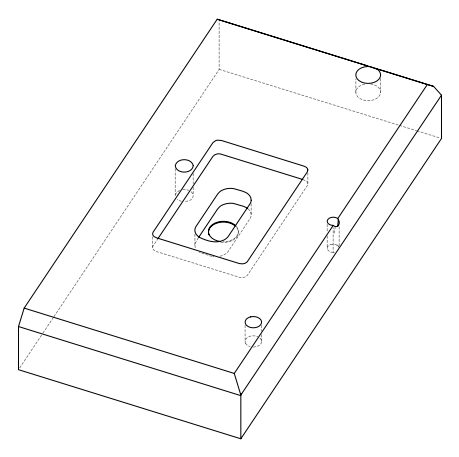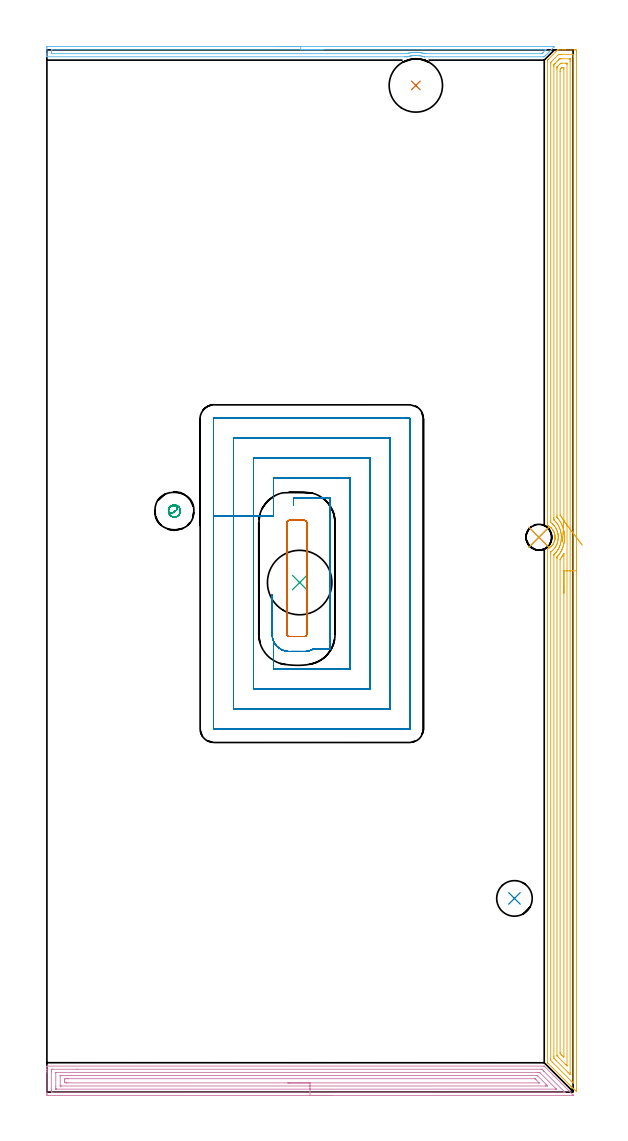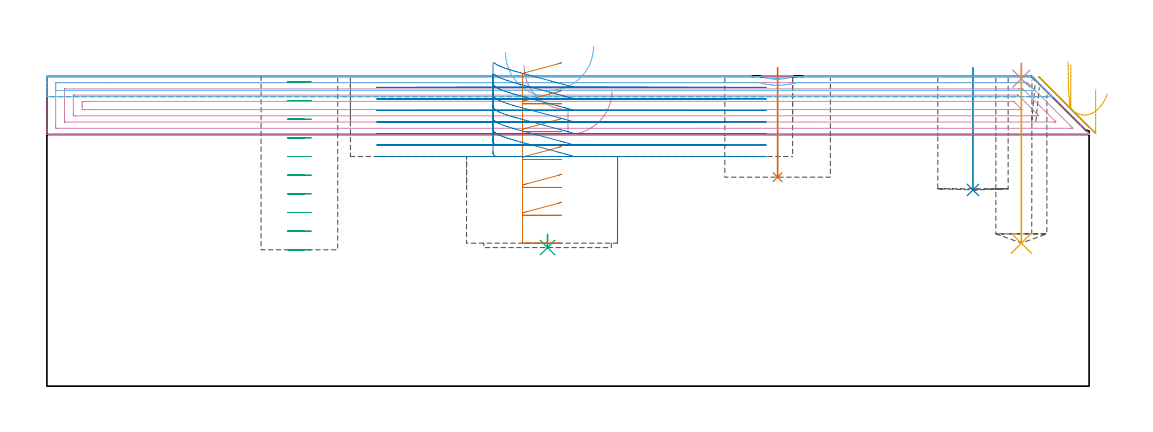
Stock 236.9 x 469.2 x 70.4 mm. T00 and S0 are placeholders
(PLAN: 11 operations, 7 tool changes, 57.8 min)
(1 INDEXABLE_INSERT_DRILL_BLIND_HOLE_FROM_SOLID | STEP1POCKET | UGT0302_003 | 0.1 min | 10345 mm3)
(2 INDEXABLE_INSERT_DRILL_BLIND_HOLE_FROM_SOLID_1 | STEP1POCKET_1 | NXT0302_003 | 0.11 min | 5136 mm3)
(3 INDEXABLE_INSERT_DRILL_BLIND_HOLE_FROM_SOLID_2 | STEP1POCKET_4 | UGT0302_008 | 0.02 min | 25666 mm3)
(4 AREA_MILL | FG_CHAMFER_SURFACE | UGT0205_001 | 9.49 min | 20633 mm3)
(5 AREA_MILL_1 | FG_CHAMFER_SURFACE_1 | UGT0205_001 | 18.81 min | 38904 mm3)
(6 AREA_MILL_2 | FG_CHAMFER_SURFACE_2 | UGT0205_001 | 3.8 min | 2385 mm3)
(7 MILL_RECTANGULAR_POCKET | POCKET_RECTANGULAR_STRAIGHT | UGT0201_109 | Follow Part, ap 6.35, ae 75% | 2.35 min | 69921 mm3)
(8 MILL_RECTANGULAR_POCKET_1 | POCKET_RECTANGULAR_STRAIGHT_1 | NXT0201_011 | Follow Part, ap 3, ae 75% | 21.76 min | 231875 mm3)
(9 MILL_BLIND_HOLE_FROM_SOLID_MATERIAL | STEP1POCKET_2 | NXT0201_011 | Spiral | 1.14 min | 9380 mm3)
(10 SPOT_DRILL | STEP1POCKET_3 | NXT0321_9005460120000 | 0.03 min | 3 mm3)
(11 DRILL_BLIND_HOLE_INTO_CENTER | STEP1POCKET_3 | NXT0301_087 | 0.16 min | 3798 mm3)
(TOOL UGT0302_003 | Indexable Insert Drill 24mm | D24 PA180 FL50 Z2)
(TOOL NXT0302_003 | Index. Insert Drill 16mm [880-D1600L20-05] | D16 PA176 FL80 Z2)
(TOOL UGT0302_008 | Indexable Insert Drill 29mm | D29 PA180 FL50 Z2)
(TOOL UGT0205_001 | Chamfer Mill 20 x 3 x 45 deg. | D20 FL50 Z2)
(TOOL UGT0201_109 | End Mill 25.4 mm | D25.4 FL25 Z2)
(TOOL NXT0201_011 | ENDMILL 12mm [2P460-1200-NA 1630] | D12 FL38 Z6)
(TOOL NXT0321_9005460120000 | NC Spot Drill, 142deg, 12mm, Carbide, Uncoated | D12 PA142 FL30 Z2)
(TOOL NXT0301_087 | Carbide Drill 11.6mm [860.1-1160-058A1-MM 2214] | D11.6 PA140 FL72 Z2)
(OP 1 INDEXABLE_INSERT_DRILL_BLIND_HOLE_FROM_SOLID)
G17 G21 G94 G90
T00 M6
G54
G17 G0 G90 X166.1 Y453.2 S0 M3
G43 Z80.4 H0
G94 G81 G98 Z47.5 F250. R72.4
G80
M5
M2
(OP 2 INDEXABLE_INSERT_DRILL_BLIND_HOLE_FROM_SOLID_1)
G17 G21 G94 G90
T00 M6
G54
G17 G0 G90 X210.5 Y87.2 S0 M3
G43 Z80.4 H1
G94 G81 G98 Z44.6 F250. R72.4
G80
M5
M2
(OP 3 INDEXABLE_INSERT_DRILL_BLIND_HOLE_FROM_SOLID_2)
G17 G21 G94 G90
T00 M6
G54
G17 G0 G90 X113.8 Y229.4 S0 M3
G43 Z80.4 H0
G94 G81 G98 Z31.5 F250. R34.5
G80
M5
M2
(OP 4 AREA_MILL)
G17 G21 G94 G90
T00 M6
G54
G17 G0 G90 X128.45 Y-1.497 S1061 M3
G43 Z80.4 H0
Z67.203
G94 G1 X128.412 Z66.332 F250.
X128.298 Z65.467
X128.109 Z64.615
X127.847 Z63.783
X127.513 Z62.977
X127.11 Z62.203
X126.642 Z61.468
X126.111 Z60.775
X125.521 Z60.132
X124.878 Z59.543
X124.186 Z59.012
X123.45 Z58.543
X122.676 Z58.14
X121.871 Z57.806
X121.039 Z57.544
X120.187 Z57.355
X119.322 Z57.241
X118.45 Z57.203
X0.609 Y-1.5 Z57.2
X0.17 Y-1.496 Z57.202
X0.01 Y-1.492 Z57.206
X0.005 Y-1.063 Z57.634
X0. Y-0.462 Z58.235
Y8.622 Z67.316
Y9.181 Z67.877
Y9.502 Z68.198
Y10.061 Z68.757
Y10.383 Z69.077
Y11.381 Z70.081
X0.01 Y11.694 Z70.393
X0.163 Y11.7 Z70.4
X223.792
X223.895 Y11.694 Z70.392
X224.004 Y11.597 Z70.295
X234.989 Y0.611 Z59.31
X236.813 Y-1.212 Z57.487
X236.89 Y-1.3 Z57.395
X236.899 Y-1.383 Z57.316
X236.9 Y-1.486 Z57.213
X236.855 Y-1.491 Z57.208
X236.827 Y-1.494 Z57.206
X118.45 Y-1.497 Z57.203
Y-0.083 Z58.617
X2.395 Y-0.085 Z58.615
X2.295 Y-0.084 Z58.616
X2.036 Y-0.079 Z58.621
X2.01 Y0.006 Z58.706
X2.003 Y0.204 Z58.904
X2.001 Y0.698 Z59.398
X2. Y1.087 Z59.787
X2.001 Y9.502 Z68.202
X2.002 Y9.889 Z68.589
X2.01 Y10.274 Z68.974
X2.395 Y10.283 Z68.983
X2.494 Y10.285 Z68.985
X13.54 Y10.286 Z68.986
X222.502 Y10.285 Z68.985
X222.701 Y10.284 Z68.984
X222.8 Y10.282 Z68.982
X222.846 Y10.279 Z68.979
X222.9 Y10.241 Z68.941
X223.648 Y9.502 Z68.202
X223.792 Y9.358 Z68.058
X232.72 Y0.431 Z59.131
X233.144 Y0.004 Z58.704
X233.186 Y-0.042 Z58.658
X233.208 Y-0.069 Z58.631
X233.195 Y-0.073 Z58.627
X233.038 Y-0.076 Z58.624
X232.72 Y-0.079 Z58.621
X232.615 Y-0.08 Z58.62
X118.45 Y-0.083 Z58.617
Y1.332 Z60.032
X4.18 Y1.329 Z60.029
X4.096 Y1.33 Z60.03
X4.03 Y1.333 Z60.033
X4.015 Y1.335 Z60.035
X4.01 Y1.351 Z60.051
X4.006 Y1.401 Z60.101
X4.001 Y1.578 Z60.278
X4. Y1.756 Z60.456
Y2.459 Z61.159
X4.001 Y8.622 Z67.322
X4.003 Y8.797 Z67.497
X4.01 Y8.857 Z67.557
X4.014 Y8.865 Z67.565
X4.023 Y8.868 Z67.568
X4.054 Y8.87 Z67.57
X4.18 Y8.871 Z67.571
X220.861
X221.114
X221.759 Y8.867 Z67.567
X221.812 Y8.865 Z67.565
X221.926 Y8.765 Z67.465
X222.007 Y8.692 Z67.392
X226.011 Y4.69 Z63.39
X229.123 Y1.578 Z60.278
X229.149 Y1.552 Z60.252
X229.318 Y1.373 Z60.073
X229.348 Y1.34 Z60.04
X229.335 Y1.338 Z60.038
X229.308 Y1.336 Z60.036
X229.279 Y1.335 Z60.035
X229.149
X118.45 Y1.332 Z60.032
Y2.746 Z61.446
X6.57 Y2.743 Z61.443
X6.126 Y2.746 Z61.446
X6.026 Y2.748 Z61.448
X6.012 Y2.749 Z61.449
X6.008 Y2.766 Z61.466
X6.004 Y2.814 Z61.514
X6.001 Y2.912 Z61.612
Y7.284 Z65.984
X6.003 Y7.39 Z66.09
X6.007 Y7.442 Z66.142
X6.01 Y7.45 Z66.15
X6.019 Y7.452 Z66.152
X6.052 Y7.455 Z66.155
X6.254 Y7.457 Z66.157
X220.661
X220.736 Y7.456 Z66.156
X220.773 Y7.453 Z66.153
X220.787 Y7.451 Z66.151
X220.823 Y7.418 Z66.118
X221.114 Y7.136 Z65.836
X224.685 Y3.566 Z62.266
X224.909 Y3.339 Z62.039
X225.125 Y3.114 Z61.814
X225.465 Y2.755 Z61.455
X225.28 Y2.753 Z61.453
X224.685 Y2.749 Z61.449
X224.391
X118.45 Y2.746 Z61.446
Y4.16 Z62.86
X9.537 Y4.157 Z62.857
X8.704 Y4.161 Z62.861
X8.644 Y4.164 Z62.864
X8.01 Y4.22 Z62.92
X8.002 Y4.853 Z63.553
X8.001 Y5.1 Z63.8
X8.004 Y5.731 Z64.431
X8.01 Y5.98 Z64.68
X8.587 Y6.037 Z64.737
X8.644 Y6.039 Z64.739
X9.473 Y6.043 Z64.743
X9.537
X219.392 Y6.042 Z64.742
X219.519 Y6.04 Z64.74
X219.756 Y6.034 Z64.734
X219.813 Y5.98 Z64.68
X220.221 Y5.579 Z64.279
X221.582 Y4.22 Z62.92
X221.612 Y4.188 Z62.888
X221.625 Y4.171 Z62.871
X221.626 Y4.17 Z62.87
X221.576 Y4.168 Z62.868
X221.345 Y4.164 Z62.864
X221.23 Y4.163 Z62.863
X118.45 Y4.16 Z62.86
X117.579 Z62.898
X116.714 Z63.012
X115.862 Z63.201
X115.03 Z63.463
X114.224 Z63.797
X113.45 Z64.2
X112.714 Z64.668
X112.022 Z65.199
X111.379 Z65.789
X110.79 Z66.432
X110.259 Z67.124
X109.79 Z67.86
X109.387 Z68.634
X109.053 Z69.44
X108.791 Z70.272
X108.602 Z71.123
X108.488 Z71.988
X108.45 Z72.86
G0 Z80.4
M5
M2
(OP 5 AREA_MILL_1)
G17 G21 G94 G90
T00 M6
G54
G17 G0 G90 X238.4 Y244.7 S1061 M3
G43 Z80.4 H0
Z67.4
G94 G1 Y244.662 Z66.528 F250.
Y244.548 Z65.664
Y244.359 Z64.812
Y244.097 Z63.98
Y243.763 Z63.174
Y243.36 Z62.4
Y242.891 Z61.664
Y242.36 Z60.972
Y241.771 Z60.329
Y241.128 Z59.74
Y240.436 Z59.209
Y239.7 Z58.74
Y238.926 Z58.337
Y238.12 Z58.003
Y237.288 Z57.741
Y236.436 Z57.552
Y235.572 Z57.438
Y234.7 Z57.4
X238.399 Y0.385 Z57.401
X238.395 Y0.235 Z57.405
X238.392 Y0.209 Z57.406
X237.32 Y1.279 Z58.478
X237.154 Y1.444 Z58.641
X236.995 Y1.604 Z58.803
X236.873 Y1.726 Z58.925
X236.716 Y1.882 Z59.079
X236.566 Y2.033 Z59.232
X236.426 Y2.173 Z59.372
X236.278 Y2.32 Z59.517
X236.137 Y2.462 Z59.661
X235.979 Y2.62 Z59.819
X235.84 Y2.758 Z59.955
X231.061 Y7.539 Z64.739
X225.672 Y12.928 Z70.127
X225.504 Y13.098 Z70.295
X225.404 Y13.205 Z70.389
X225.4 Y13.352 Z70.4
Y244.09
X225.407 Y244.52 Z70.393
X225.437 Y244.538 Z70.363
X225.493 Y244.566 Z70.307
X225.77 Y244.716 Z70.029
X225.863 Y244.766 Z69.936
X226.224 Y244.981 Z69.576
X226.385 Y245.097 Z69.414
X226.839 Y245.469 Z68.959
X227.267 Y245.875 Z68.532
X227.353 Y245.981 Z68.446
X227.522 Y246.192 Z68.273
X227.623 Y246.317 Z68.174
X227.887 Y246.7 Z67.912
X227.934 Y246.769 Z67.864
X228.168 Y247.18 Z67.629
X228.382 Y247.668 Z67.416
X228.535 Y248.107 Z67.261
X228.575 Y248.264 Z67.218
X228.653 Y248.562 Z67.141
X228.691 Y248.765 Z67.106
X228.707 Y248.859 Z67.088
X228.734 Y249.003 Z67.064
X228.752 Y249.178 Z67.045
X228.762 Y249.292 Z67.031
X228.781 Y249.456 Z67.017
X228.783 Y249.591 Z67.009
X228.792 Y249.843 Z67.001
X228.794 Y249.898 Z67.
X228.773 Y250.212 Z67.024
X228.762 Y250.344 Z67.032
X228.761 Y250.351
X228.745 Y250.483 Z67.052
X228.736 Y250.55 Z67.06
X228.705 Y250.793 Z67.093
X228.605 Y251.245 Z67.192
X228.589 Y251.3 Z67.209
X228.471 Y251.688 Z67.325
X228.37 Y251.958 Z67.43
X228.303 Y252.132 Z67.495
X228.169 Y252.424 Z67.63
X227.998 Y252.73 Z67.8
X227.808 Y253.034 Z67.991
X227.793 Y253.055 Z68.007
X227.554 Y253.375 Z68.245
X227.276 Y253.712 Z68.521
X227.23 Y253.762 Z68.567
X227.178 Y253.818 Z68.62
X227.098 Y253.9 Z68.702
X227.077 Y253.92 Z68.722
X227.02 Y253.972 Z68.78
X226.739 Y254.222 Z69.061
X226.469 Y254.436 Z69.329
X226.384 Y254.502 Z69.413
X226.151 Y254.664 Z69.647
X225.912 Y254.814 Z69.887
X225.77 Y254.888 Z70.028
X225.674 Y254.939 Z70.125
X225.492 Y255.034 Z70.303
X225.403 Y255.087 Z70.389
X225.4 Y255.27 Z70.4
Y464.097
X225.407 Y464.6 Z70.393
X225.419 Y464.616 Z70.381
X225.77 Y464.97 Z70.03
X229.665 Y468.866 Z66.133
X229.711 Y468.912 Z66.086
X229.834 Y469.034 Z65.966
X229.968 Y469.164 Z65.832
X230.009 Y469.197 Z65.789
X230.253 Y469.2 Z65.545
X231.024 Z64.77
X232.261 Z63.535
X232.776 Z63.019
X233.394 Z62.401
X237.773 Z58.025
X238.03 Y469.196 Z57.768
X238.393 Y469.19 Z57.405
X238.396 Y468.943 Z57.402
X238.399 Y468.568 Z57.401
X238.4 Y468.19 Z57.4
Y234.7
X236.986 Z58.814
X236.985 Y4.581 Z58.815
X236.984 Y4.409 Z58.816
X236.981 Y4.183 Z58.819
X236.979 Y4.087 Z58.821
X236.923 Y4.139 Z58.877
X236.643 Y4.409 Z59.157
X236.278 Y4.772 Z59.522
X235.746 Y5.303 Z60.054
X227.698 Y13.352 Z68.102
X227.522 Y13.531 Z68.278
X226.821 Y14.247 Z68.979
X226.815 Y14.968 Z68.985
Y15.141
X226.814 Y242.302 Z68.986
X226.816 Y243.022 Z68.984
X226.819 Y243.11 Z68.981
X226.821 Y243.148 Z68.979
X226.87 Y243.196 Z68.93
X227.233 Y243.491 Z68.567
X227.522 Y243.728 Z68.278
X227.711 Y243.897 Z68.089
X227.918 Y244.09 Z67.882
X228.158 Y244.334 Z67.642
X228.397 Y244.624 Z67.403
X228.555 Y244.824 Z67.245
X228.673 Y244.985 Z67.127
X228.92 Y245.346 Z66.88
X229.255 Y245.897 Z66.545
X229.273 Y245.933 Z66.527
X229.531 Y246.51 Z66.269
X229.64 Y246.773 Z66.16
X229.774 Y247.156 Z66.026
X229.846 Y247.376 Z65.954
X229.929 Y247.668 Z65.871
X229.948 Y247.736 Z65.852
X229.962 Y247.795 Z65.838
X229.973 Y247.847 Z65.827
X230.112 Y248.562 Z65.688
X230.117 Y248.594 Z65.683
X230.149 Y248.853 Z65.651
X230.193 Y249.411 Z65.607
X230.196 Y249.456 Z65.604
X230.204 Y249.871 Z65.596
X230.187 Y250.311 Z65.613
X230.184 Y250.351 Z65.616
X230.149 Y250.756 Z65.651
X230.082 Y251.245 Z65.718
X230.076 Y251.282 Z65.724
X230.067 Y251.328 Z65.733
X229.963 Y251.78 Z65.837
X229.867 Y252.139 Z65.933
X229.739 Y252.558 Z66.061
X229.559 Y253.034 Z66.241
X229.473 Y253.239 Z66.327
X229.273 Y253.66 Z66.527
X229.123 Y253.928 Z66.677
X228.892 Y254.317 Z66.908
X228.521 Y254.822 Z67.279
X228.397 Y254.976 Z67.403
X228.061 Y255.37 Z67.739
X227.703 Y255.717 Z68.097
X227.522 Y255.877 Z68.278
X226.836 Y256.417 Z68.964
X226.826 Y256.428 Z68.974
X226.821 Y256.432 Z68.979
X226.818 Y256.611 Z68.982
X226.815 Y257.333 Z68.985
X226.814 Y257.505 Z68.986
Y462.308
X226.815 Y463.029 Z68.985
X226.817 Y463.202 Z68.983
X226.821 Y463.558 Z68.979
X226.996 Y463.739 Z68.804
X227.346 Y464.096 Z68.454
X230.149 Y466.898 Z65.651
X230.406 Y467.147 Z65.394
X230.445 Y467.183 Z65.355
X230.497 Y467.19 Z65.303
X230.616 Y467.197 Z65.184
X231.024 Y467.199 Z64.776
X231.488 Y467.2 Z64.312
X236.743 Y467.199 Z59.057
X236.924 Y467.193 Z58.876
X236.958 Y467.19 Z58.842
X236.979 Y467.179 Z58.821
X236.981 Y467.138 Z58.819
X236.984 Y466.953 Z58.816
X236.985 Y466.779 Z58.815
X236.986 Y466.057 Z58.814
Y234.7
X235.572 Z60.228
X235.571 Y8.709 Z60.229
X235.566 Y7.986 Z60.234
X235.565 Y7.966 Z60.235
X235.524 Y7.986 Z60.276
X235.403 Y8.101 Z60.397
X234.618 Y8.881 Z61.182
X229.273 Y14.226 Z66.527
X228.397 Y15.105 Z67.403
X228.364 Y15.141 Z67.436
X228.235 Y15.306 Z67.565
X228.23 Y16.035 Z67.57
X228.229 Y16.207 Z67.571
Y241.58
X228.23 Y241.752 Z67.57
X228.232 Y241.867 Z67.568
X228.235 Y241.956 Z67.565
X228.256 Y241.996 Z67.544
X228.576 Y242.302 Z67.224
X228.928 Y242.655 Z66.872
X229.042 Y242.773 Z66.758
X229.273 Y243.045 Z66.527
X229.34 Y243.127 Z66.46
X229.394 Y243.196 Z66.406
X229.717 Y243.637 Z66.083
X230.025 Y244.09 Z65.775
X230.073 Y244.167 Z65.727
X230.149 Y244.294 Z65.651
X230.397 Y244.731 Z65.403
X230.517 Y244.985 Z65.283
X230.679 Y245.337 Z65.121
X230.907 Y245.879 Z64.893
X230.94 Y245.965 Z64.86
X231.024 Y246.203 Z64.776
X231.16 Y246.635 Z64.64
X231.196 Y246.773 Z64.604
X231.339 Y247.346 Z64.461
X231.402 Y247.668 Z64.398
X231.482 Y248.094 Z64.318
X231.541 Y248.562 Z64.259
X231.57 Y248.899 Z64.23
X231.607 Y249.456 Z64.193
X231.616 Y249.747 Z64.184
X231.598 Y250.351 Z64.202
X231.575 Y250.683 Z64.225
X231.516 Y251.245 Z64.284
X231.453 Y251.701 Z64.347
X231.364 Y252.139 Z64.436
X231.298 Y252.44 Z64.502
X231.189 Y252.866 Z64.611
X231.138 Y253.034 Z64.662
X231.024 Y253.396 Z64.776
X230.824 Y253.928 Z64.976
X230.686 Y254.274 Z65.114
X230.423 Y254.822 Z65.377
X230.149 Y255.308 Z65.651
X229.895 Y255.717 Z65.905
X229.632 Y256.082 Z66.168
X229.273 Y256.555 Z66.527
X229.227 Y256.611 Z66.573
X228.907 Y256.985 Z66.893
X228.879 Y257.013 Z66.921
X228.397 Y257.47 Z67.403
X228.361 Y257.505 Z67.439
X228.312 Y257.557 Z67.488
X228.235 Y257.64 Z67.565
X228.233 Y257.673 Z67.567
X228.229 Y258.4 Z67.571
Y258.572
Y461.586
X228.232 Y462.308 Z67.568
X228.235 Y462.474 Z67.565
X228.239 Y462.528 Z67.561
X228.272 Y462.564 Z67.528
X228.397 Y462.695 Z67.403
X228.647 Y462.947 Z67.153
X228.901 Y463.202 Z66.899
X230.149 Y464.449 Z65.651
X230.417 Y464.717 Z65.383
X230.693 Y464.991 Z65.107
X230.865 Y465.154 Z64.935
X230.923 Y465.19 Z64.877
X231.024 Y465.192 Z64.776
X231.696 Y465.199 Z64.104
X235.403 Z60.397
X235.471 Y465.198 Z60.329
X235.525 Y465.194 Z60.275
X235.557 Y465.191 Z60.243
X235.565 Y465.161 Z60.235
X235.568 Y464.991 Z60.232
X235.57 Y464.82 Z60.23
X235.571 Y464.096 Z60.229
X235.572 Y463.924 Z60.228
Y234.7
X234.157 Z61.643
Y11.942
X234.156 Y11.868 Z61.644
X234.154 Y11.823 Z61.646
X234.153 Y11.813 Z61.647
X234.1 Y11.861 Z61.7
X233.807 Y12.145 Z61.993
X233.651 Y12.298 Z62.149
X230.149 Y15.801 Z65.651
X229.916 Y16.035 Z65.884
X229.672 Y16.289 Z66.128
X229.649 Y16.33 Z66.151
X229.647 Y16.359 Z66.153
X229.644 Y16.423 Z66.156
X229.643 Y16.552 Z66.157
Y240.135
X229.645 Y240.513 Z66.155
X229.647 Y240.771 Z66.153
X229.65 Y240.896 Z66.15
X229.708 Y240.964 Z66.092
X229.844 Y241.12 Z65.956
X230.097 Y241.407 Z65.703
X230.121 Y241.436 Z65.679
X230.149 Y241.471 Z65.651
X230.505 Y241.938 Z65.295
X230.773 Y242.302 Z65.027
X230.877 Y242.452 Z64.923
X231.024 Y242.677 Z64.776
X231.22 Y242.996 Z64.58
X231.338 Y243.196 Z64.462
X231.543 Y243.56 Z64.257
X231.799 Y244.09 Z64.001
X231.832 Y244.16 Z63.968
X231.9 Y244.314 Z63.9
X232.092 Y244.788 Z63.708
X232.17 Y244.985 Z63.63
X232.328 Y245.442 Z63.472
X232.469 Y245.879 Z63.331
X232.534 Y246.125 Z63.266
X232.697 Y246.773 Z63.103
X232.712 Y246.838 Z63.088
X232.776 Y247.159 Z63.024
X232.853 Y247.589 Z62.947
X232.865 Y247.668 Z62.935
X232.95 Y248.384 Z62.85
X232.966 Y248.562 Z62.834
X233.011 Y249.216 Z62.789
X233.022 Y249.456 Z62.778
X233.03 Y249.77 Z62.77
X233.023 Y250.098 Z62.777
X233.013 Y250.351 Z62.787
X232.966 Y251.051 Z62.834
X232.946 Y251.245 Z62.854
X232.848 Y252.065 Z62.952
X232.836 Y252.139 Z62.964
X232.776 Y252.465 Z63.024
X232.649 Y253.034 Z63.151
X232.609 Y253.204 Z63.191
X232.401 Y253.928 Z63.399
X232.211 Y254.505 Z63.589
X232.09 Y254.822 Z63.71
X231.9 Y255.295 Z63.9
X231.702 Y255.717 Z64.098
X231.506 Y256.12 Z64.294
X231.222 Y256.611 Z64.578
X231.024 Y256.93 Z64.776
X230.626 Y257.505 Z65.174
X230.149 Y258.118 Z65.651
X229.913 Y258.4 Z65.887
X229.727 Y258.616 Z66.073
X229.666 Y258.687 Z66.134
X229.65 Y258.726 Z66.15
X229.647 Y258.788 Z66.153
X229.644 Y258.915 Z66.156
X229.643 Y259.294 Z66.157
Y259.811
Y460.519
X229.644 Y461.034 Z66.156
X229.648 Y461.413 Z66.152
X229.65 Y461.474 Z66.15
X229.686 Y461.525 Z66.114
X229.762 Y461.608 Z66.038
X229.86 Y461.709 Z65.94
X230.149 Y462. Z65.651
X230.301 Y462.152 Z65.499
X230.743 Y462.595 Z65.057
X231.024 Y462.875 Z64.776
X231.188 Y463.035 Z64.612
X231.292 Y463.132 Z64.508
X231.356 Y463.19 Z64.444
X231.463 Y463.192 Z64.337
X231.9 Y463.2 Z63.9
X233.651 Z62.149
X234.087 Y463.192 Z61.713
X234.14 Y463.19 Z61.66
X234.151 Y463.182 Z61.649
X234.153 Y463.165 Z61.647
X234.156 Y463.105 Z61.644
X234.157 Y463.048 Z61.643
Y462.685
Y234.7
X232.743 Z63.057
X232.742 Y16.035 Z63.058
X232.735 Y15.675 Z63.065
X232.619 Y15.787 Z63.181
X232.364 Y16.035 Z63.436
X231.9 Y16.501 Z63.9
X231.477 Y16.93 Z64.323
X231.064 Y17.365 Z64.736
X231.057 Y17.79 Z64.743
Y17.824
X231.058 Y239.619 Z64.742
X231.064 Y239.833 Z64.736
X231.068 Y239.936 Z64.732
X231.125 Y240.012 Z64.675
X231.502 Y240.513 Z64.298
X231.671 Y240.747 Z64.129
X231.9 Y241.072 Z63.9
X232.033 Y241.271 Z63.767
X232.122 Y241.407 Z63.678
X232.181 Y241.505 Z63.619
X232.369 Y241.822 Z63.431
X232.65 Y242.302 Z63.15
X232.669 Y242.334 Z63.131
X232.729 Y242.442 Z63.071
X232.74 Y242.338 Z63.06
X232.742 Y242.302 Z63.058
X232.743 Y242.201 Z63.057
Y241.441
Y234.7
Y233.828 Z63.095
Y232.963 Z63.209
Y232.112 Z63.398
Y231.28 Z63.66
Y230.474 Z63.994
Y229.7 Z64.397
Y228.964 Z64.865
Y228.272 Z65.396
Y227.629 Z65.986
Y227.04 Z66.629
Y226.508 Z67.321
Y226.04 Z68.057
Y225.637 Z68.831
Y225.303 Z69.637
Y225.041 Z70.469
Y224.852 Z71.32
Y224.738 Z72.185
Y224.7 Z73.057
G0 X241.047 Y246.216 Z66.442
G1 X240.754 Y246.601 Z65.716
X240.424 Y247.035 Z65.035
X240.059 Y247.515 Z64.404
X239.663 Y248.036 Z63.828
X239.238 Y248.596 Z63.311
X238.787 Y249.189 Z62.858
X238.313 Y249.812 Z62.471
X237.821 Y250.459 Z62.154
X237.315 Y251.125 Z61.909
X236.797 Y251.806 Z61.738
X236.272 Y252.496 Z61.641
X235.745 Y253.191 Z61.621
X235.218 Y253.884 Z61.677
X234.696 Y254.57 Z61.809
X234.183 Y255.245 Z62.015
X233.683 Y255.903 Z62.295
X233.199 Y256.539 Z62.645
X232.736 Y257.148 Z63.064
X232.73 Y257.156 Z63.07
X232.703 Y257.2 Z63.097
X232.678 Y257.243 Z63.122
X232.532 Y257.505 Z63.268
X232.377 Y257.775 Z63.423
X232.177 Y258.117 Z63.623
X231.991 Y258.4 Z63.809
X231.9 Y258.533 Z63.9
X231.587 Y258.972 Z64.213
X231.211 Y259.473 Z64.589
X231.116 Y259.602 Z64.684
X231.064 Y259.675 Z64.736
X231.057 Y260.188 Z64.743
Y459.591
X231.058 Y459.625 Z64.742
X231.076 Y460.466 Z64.724
X231.123 Y460.519 Z64.677
X231.514 Y460.913 Z64.286
X231.645 Y461.04 Z64.155
X231.75 Y461.139 Z64.05
X231.818 Y461.19 Z63.982
X231.9 Y461.193 Z63.9
X232.111 Y461.198 Z63.689
X232.637 Y461.196 Z63.163
X232.692 Y461.194 Z63.108
X232.727 Y461.19 Z63.073
X232.736 Y461.159 Z63.064
X232.743 Y460.519 Z63.057
Y257.505
X232.737 Y257.166 Z63.063
X232.736 Y257.148 Z63.064
X232.681 Y256.283 Z63.157
X232.626 Y255.429 Z63.326
X232.573 Y254.592 Z63.569
X232.521 Y253.78 Z63.884
X232.471 Y252.999 Z64.268
X232.423 Y252.254 Z64.72
X232.378 Y251.551 Z65.234
X232.336 Y250.895 Z65.808
X232.297 Y250.292 Z66.437
X232.263 Y249.746 Z67.117
X232.232 Y249.261 Z67.841
X232.205 Y248.841 Z68.606
X232.182 Y248.489 Z69.403
X232.164 Y248.208 Z70.229
X232.151 Y248. Z71.076
X232.142 Y247.866 Z71.938
X232.139 Y247.807 Z72.809
X232.14 Y247.825 Z73.681
G0 Z80.4
M5
M2
(OP 6 AREA_MILL_2)
G17 G21 G94 G90
T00 M6
G54
G17 G0 G90 X104.25 Y470.7 S1061 M3
G43 Z80.4 H0
Z75.8
G94 G1 X104.288 Z74.928 F250.
X104.402 Z74.064
X104.591 Z73.212
X104.853 Z72.38
X105.187 Z71.574
X105.59 Z70.8
X106.058 Z70.064
X106.59 Z69.372
X107.179 Z68.729
X107.822 Z68.14
X108.514 Z67.608
X109.25 Z67.14
X110.024 Z66.737
X110.83 Z66.403
X111.662 Z66.141
X112.514 Z65.952
X113.378 Z65.838
X114.25 Z65.8
X228.261
X228.483 Y470.694 Z65.804
X228.411 Y470.617 Z65.881
X228.206 Y470.406 Z66.094
X228.165 Y470.364 Z66.136
X227.975 Y470.174 Z66.323
X227.291 Y469.491 Z67.009
X227.088 Y469.287 Z67.21
X226.423 Y468.623 Z67.877
X226.202 Y468.4 Z68.096
X225.545 Y467.745 Z68.755
X225.315 Y467.513 Z68.983
X224.672 Y466.872 Z69.628
X224.428 Y466.626 Z69.87
X224.343 Y466.542 Z69.956
X224.129 Y466.329 Z70.17
X223.964 Y466.165 Z70.334
X223.901 Y466.106 Z70.392
X223.451 Y466.1 Z70.4
X169.947 Y466.101 Z70.398
X169.894 Y466.105 Z70.393
X169.865 Y466.108 Z70.39
X169.519 Y466.199 Z70.3
X169.074 Y466.313 Z70.181
X168.777 Y466.392 Z70.106
X168.331 Y466.486 Z70.014
X167.884 Y466.561 Z69.938
X167.556 Y466.602 Z69.893
X167.437 Y466.619 Z69.879
X167.42 Y466.621 Z69.878
X166.99 Y466.659 Z69.838
X166.788 Y466.668 Z69.822
X166.558 Y466.682 Z69.813
X166.431 Y466.688 Z69.806
X166.399 Z69.805
X166.096 Y466.696 Z69.801
X165.872 Z69.802
X165.614 Y466.682 Z69.817
X165.546 Y466.677 Z69.818
X165.532 Y466.676 Z69.819
X165.471 Y466.673 Z69.823
X165.408 Y466.669 Z69.828
X165.202 Y466.657 Z69.838
X165.062 Y466.643 Z69.849
X164.835 Y466.625 Z69.874
X164.755 Y466.618 Z69.88
X164.616 Y466.598 Z69.896
X164.308 Y466.557 Z69.936
X164.26 Y466.549 Z69.944
X163.86 Y466.481 Z70.012
X163.725 Y466.452 Z70.04
X163.414 Y466.389 Z70.107
X162.966 Y466.278 Z70.221
X162.779 Y466.227 Z70.272
X162.441 Y466.138 Z70.36
X162.357 Y466.117 Z70.381
X161.951 Y466.105 Z70.395
X161.942
X161.624 Y466.102 Z70.398
X161.051 Y466.1 Z70.4
X0.146
X0.009 Y466.103 Z70.388
X0. Y466.127 Z70.364
Y466.444 Z70.055
Y466.934 Z69.565
Y467.513 Z68.982
Y469.576 Z66.921
X0.004 Y470.174 Z66.321
X0.008 Y470.691 Z65.805
X0.069 Y470.693 Z65.803
X0.591 Y470.7 Z65.8
X114.25
Y469.286 Z67.214
X224.341
X224.564 Y469.282 Z67.218
X224.616 Y469.28 Z67.22
X224.618 Y469.278 Z67.222
X224.616 Y469.272 Z67.228
X224.598 Y469.25 Z67.25
X224.577 Y469.228 Z67.272
X224.49 Y469.14 Z67.36
X223.451 Y468.101 Z68.399
X223.156 Y467.807 Z68.693
X222.956 Y467.609 Z68.891
X222.88 Y467.539 Z68.961
X222.86 Y467.522 Z68.978
X222.837 Y467.519 Z68.981
X222.783 Y467.517 Z68.983
X222.56 Y467.514 Z68.986
X170.856 Y467.516 Z68.984
X170.41 Y467.521 Z68.979
X170.3 Y467.523 Z68.977
X170.185 Y467.54 Z68.96
X169.965 Y467.592 Z68.908
X169.86 Y467.618 Z68.882
X169.405 Y467.729 Z68.771
X169.074 Y467.798 Z68.702
X168.718 Y467.867 Z68.633
X168.182 Y467.954 Z68.546
X167.676 Y468.017 Z68.483
X167.291 Y468.052 Z68.448
X166.71 Y468.091 Z68.409
X166.551 Y468.098 Z68.402
X166.399 Y468.101 Z68.399
X165.806 Y468.104 Z68.396
X165.508 Y468.089 Z68.411
X164.961 Y468.058 Z68.442
X164.795 Y468.045 Z68.455
X164.616 Y468.026 Z68.474
X164.156 Y467.972 Z68.528
X163.725 Y467.909 Z68.591
X163.386 Y467.851 Z68.649
X162.834 Y467.737 Z68.763
X162.651 Y467.695 Z68.805
X161.942 Y467.521 Z68.979
X161.935 Y467.52 Z68.98
X161.051 Y467.514 Z68.986
X2.151 Y467.515 Z68.985
X2.041 Y467.516 Z68.984
X2.015 Y467.518 Z68.982
X2.009 Y467.521 Z68.979
X2.005 Y467.528 Z68.972
X2.002 Y467.565 Z68.935
X2.001 Y467.65 Z68.85
X2. Y467.885 Z68.615
Y468.4 Z68.1
Y468.772 Z67.728
X2.003 Y469.144 Z67.356
X2.007 Y469.25 Z67.25
X2.01 Y469.278 Z67.222
X2.016 Y469.28 Z67.22
X2.041 Y469.283 Z67.217
X2.152 Y469.285 Z67.215
X2.374 Y469.286 Z67.214
X114.25
X115.122 Z67.252
X115.986 Z67.366
X116.838 Z67.555
X117.67 Z67.817
X118.476 Z68.151
X119.25 Z68.554
X119.986 Z69.023
X120.678 Z69.554
X121.321 Z70.143
X121.91 Z70.786
X122.442 Z71.478
X122.91 Z72.214
X123.313 Z72.988
X123.647 Z73.794
X123.909 Z74.626
X124.098 Z75.478
X124.212 Z76.343
X124.25 Z77.214
G0 Z80.4
M5
M2
(OP 7 MILL_RECTANGULAR_POCKET)
G17 G21 G94 G90
T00 M6
G54
G17 G0 G90 X116.943 Y256.737 S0 M3
G43 Z80.535 H0
Z73.535
G94 G1 X116.936 Y256.767 Z73.526 F250.
X116.801 Y257.007 Z73.453
X116.607 Y257.201 Z73.379
X116.367 Y257.336 Z73.305
X116.1 Y257.4 Z73.232
X109. Z71.329
X108.733 Y257.336 Z71.256
X108.493 Y257.201 Z71.182
X108.299 Y257.007 Z71.108
X108.164 Y256.767 Z71.035
X108.1 Y256.5 Z70.961
Y256.4 Z70.934
Y231.25 Z64.195
Y206.1 F500.
G3 X109.1 Y205.1 R1.
G1 X116.
G3 X117. Y206.1 R1.
G1 Y256.4
G3 X116. Y257.4 R1.
G1 X109.1
G3 X108.1 Y256.4 R1.
G1 Y231.25
Y230.25
G0 X116.943 Y256.737 Z67.195
G1 X116.936 Y256.767 Z67.187 F250.
X116.801 Y257.007 Z67.114
X116.607 Y257.201 Z67.04
X116.367 Y257.336 Z66.966
X116.1 Y257.4 Z66.893
X109. Z64.99
X108.733 Y257.336 Z64.917
X108.493 Y257.201 Z64.843
X108.299 Y257.007 Z64.769
X108.164 Y256.767 Z64.696
X108.1 Y256.5 Z64.622
Y256.4 Z64.595
Y231.25 Z57.856
Y206.1 F500.
G3 X109.1 Y205.1 R1.
G1 X116.
G3 X117. Y206.1 R1.
G1 Y256.4
G3 X116. Y257.4 R1.
G1 X109.1
G3 X108.1 Y256.4 R1.
G1 Y231.25
Y230.25
G0 X116.943 Y256.737 Z60.856
G1 X116.936 Y256.767 Z60.848 F250.
X116.801 Y257.007 Z60.774
X116.607 Y257.201 Z60.701
X116.367 Y257.336 Z60.627
X116.1 Y257.4 Z60.554
X109. Z58.651
X108.733 Y257.336 Z58.578
X108.493 Y257.201 Z58.504
X108.299 Y257.007 Z58.43
X108.164 Y256.767 Z58.357
X108.1 Y256.5 Z58.283
Y256.4 Z58.256
Y231.25 Z51.517
Y206.1 F500.
G3 X109.1 Y205.1 R1.
G1 X116.
G3 X117. Y206.1 R1.
G1 Y256.4
G3 X116. Y257.4 R1.
G1 X109.1
G3 X108.1 Y256.4 R1.
G1 Y231.25
Y230.25
G0 X116.943 Y256.737 Z54.517
G1 X116.936 Y256.767 Z54.509 F250.
X116.801 Y257.007 Z54.435
X116.607 Y257.201 Z54.362
X116.367 Y257.336 Z54.288
X116.1 Y257.4 Z54.215
X109. Z52.312
X108.733 Y257.336 Z52.238
X108.493 Y257.201 Z52.165
X108.299 Y257.007 Z52.091
X108.164 Y256.767 Z52.018
X108.1 Y256.5 Z51.944
Y256.4 Z51.917
Y231.25 Z45.178
Y206.1 F500.
G3 X109.1 Y205.1 R1.
G1 X116.
G3 X117. Y206.1 R1.
G1 Y256.4
G3 X116. Y257.4 R1.
G1 X109.1
G3 X108.1 Y256.4 R1.
G1 Y231.25
Y230.25
G0 X116.943 Y256.737 Z48.178
G1 X116.936 Y256.767 Z48.17 F250.
X116.801 Y257.007 Z48.096
X116.607 Y257.201 Z48.023
X116.367 Y257.336 Z47.949
X116.1 Y257.4 Z47.875
X109. Z45.973
X108.733 Y257.336 Z45.899
X108.493 Y257.201 Z45.826
X108.299 Y257.007 Z45.752
X108.164 Y256.767 Z45.678
X108.1 Y256.5 Z45.605
Y256.4 Z45.578
Y231.25 Z38.839
Y206.1 F500.
G3 X109.1 Y205.1 R1.
G1 X116.
G3 X117. Y206.1 R1.
G1 Y256.4
G3 X116. Y257.4 R1.
G1 X109.1
G3 X108.1 Y256.4 R1.
G1 Y231.25
Y230.25
G0 X116.943 Y256.737 Z41.839
G1 X116.936 Y256.767 Z41.831 F250.
X116.801 Y257.007 Z41.757
X116.607 Y257.201 Z41.684
X116.367 Y257.336 Z41.61
X116.1 Y257.4 Z41.536
X109. Z39.634
X108.733 Y257.336 Z39.56
X108.493 Y257.201 Z39.487
X108.299 Y257.007 Z39.413
X108.164 Y256.767 Z39.339
X108.1 Y256.5 Z39.266
Y256.4 Z39.239
Y231.25 Z32.5
Y206.1 F500.
G3 X109.1 Y205.1 R1.
G1 X116.
G3 X117. Y206.1 R1.
G1 Y256.4
G3 X116. Y257.4 R1.
G1 X109.1
G3 X108.1 Y256.4 R1.
G1 Y231.25
Y230.25
G0 Z80.535
M5
M2
(OP 8 MILL_RECTANGULAR_POCKET_1)
G17 G21 G94 G90
T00 M6
G54
G17 G0 G90 X101.662 Y204.098 S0 M3
G43 Z80.535 H1
Z73.535
G94 G1 X101.815 Y203.561 Z73.385 F250.
X102.121 Y202.813 Z73.168
X102.506 Y202.102 Z72.952
X102.724 Y201.787 Z72.849
X102.931 Y201.471 Z72.748
X103.403 Y200.893 Z72.548
X103.932 Y200.368 Z72.348
X104.513 Y199.901 Z72.148
X104.831 Y199.696 Z72.047
X105.343 Y199.37 Z71.884
X105.925 Y199.072 Z71.709
X106.36 Y198.889 Z71.583
X106.763 Y198.749 Z71.468
X107.661 Y198.531 Z71.221
X108.577 Y198.406 Z70.973
X109.5 Y198.373 Z70.726
X109.927 Y198.4 Z70.611
X114.722 Z69.326
X115.64 Y198.389 Z69.08
X116.061 Y198.38 Z68.967
X116.795 Y198.431 Z68.77
X117.523 Y198.542 Z68.573
X118.324 Y198.74 Z68.352
X118.915 Y198.95 Z68.184
X119.485 Y199.211 Z68.016
X119.809 Y199.4 Z67.915
X127.5 F500.
Y267.4
X111.
Y264.1
G0 X101.4 Y223.995 Z73.535
G1 Y207.331 Z69.069 F250.
X101.388 Y206.424 Z68.826
X101.395 Y205.78 Z68.654
X101.437 Y205.285 Z68.521
X101.528 Y204.716 Z68.366
X101.593 Y204.339 Z68.264
X101.851 Y203.459 Z68.018
X102. Y203.106 Z67.915
Y190.4 F500.
X136.5
Y276.4
X102.
Y259.407
X93.
Y181.4
X145.5
Y285.4
X93.
Y259.407
X84.
Y172.4
X154.5
Y294.4
X84.
Y259.407
X75.
Y163.6
G3 X75.2 Y163.4 R0.2
G1 X163.3
G3 X163.5 Y163.6 R0.2
G1 Y303.2
G3 X163.3 Y303.4 R0.2
G1 X75.2
G3 X75. Y303.2 R0.2
G1 Y259.407
Y258.407
G0 X101.662 Y204.099 Z70.915
G1 X101.815 Y203.561 Z70.765 F250.
X102.121 Y202.813 Z70.549
X102.506 Y202.102 Z70.332
X102.724 Y201.787 Z70.229
X102.931 Y201.471 Z70.128
X103.403 Y200.893 Z69.928
X103.932 Y200.368 Z69.729
X104.513 Y199.901 Z69.529
X104.831 Y199.696 Z69.428
X105.343 Y199.37 Z69.265
X105.925 Y199.072 Z69.09
X106.36 Y198.889 Z68.963
X106.763 Y198.749 Z68.849
X107.661 Y198.531 Z68.601
X108.577 Y198.406 Z68.354
X109.5 Y198.373 Z68.106
X109.927 Y198.4 Z67.992
X114.722 Z66.707
X115.64 Y198.389 Z66.461
X116.061 Y198.38 Z66.348
X117.012 Y198.458 Z66.092
X117.426 Y198.534 Z65.979
X117.818 Y198.608 Z65.872
X118.201 Y198.719 Z65.766
X118.558 Y198.819 Z65.666
X119.063 Y199.012 Z65.521
X119.395 Y199.177 Z65.422
X119.605 Y199.281 Z65.359
X119.809 Y199.4 Z65.296
X127.5 F500.
Y267.4
X111.
Y264.1
G0 X101.4 Y223.995 Z70.915
G1 Y207.331 Z66.45 F250.
X101.388 Y206.424 Z66.207
X101.395 Y205.78 Z66.034
X101.437 Y205.285 Z65.901
X101.528 Y204.716 Z65.747
X101.593 Y204.339 Z65.644
X101.851 Y203.459 Z65.399
X102. Y203.106 Z65.296
Y190.4 F500.
X136.5
Y276.4
X102.
Y259.407
X93.
Y181.4
X145.5
Y285.4
X93.
Y259.407
X84.
Y172.4
X154.5
Y294.4
X84.
Y259.407
X75.
Y163.6
G3 X75.2 Y163.4 R0.2
G1 X163.3
G3 X163.5 Y163.6 R0.2
G1 Y303.2
G3 X163.3 Y303.4 R0.2
G1 X75.2
G3 X75. Y303.2 R0.2
G1 Y259.407
Y258.407
G0 X101.662 Y204.099 Z68.296
G1 X101.815 Y203.561 Z68.146 F250.
X102.121 Y202.813 Z67.93
X102.506 Y202.102 Z67.713
X102.724 Y201.787 Z67.61
X102.931 Y201.471 Z67.509
X103.403 Y200.893 Z67.309
X103.932 Y200.368 Z67.109
X104.513 Y199.901 Z66.91
X104.831 Y199.696 Z66.808
X105.343 Y199.37 Z66.646
X105.925 Y199.072 Z66.47
X106.36 Y198.889 Z66.344
X106.763 Y198.749 Z66.23
X107.661 Y198.531 Z65.982
X108.577 Y198.406 Z65.734
X109.5 Y198.373 Z65.487
X109.927 Y198.4 Z65.372
X116.193 Y198.393 Z63.693
X116.605 Y198.41 Z63.583
X116.657 Y198.415 Z63.569
X117.561 Y198.55 Z63.324
X117.806 Y198.604 Z63.257
X118.201 Y198.719 Z63.146
X118.558 Y198.819 Z63.047
X118.909 Y198.948 Z62.947
X119.625 Y199.293 Z62.734
X119.809 Y199.4 Z62.677
X127.5 F500.
Y267.4
X111.
Y264.1
G0 X101.4 Y223.995 Z68.296
G1 Y207.331 Z63.831 F250.
X101.388 Y206.424 Z63.588
X101.395 Y205.78 Z63.415
X101.437 Y205.285 Z63.282
X101.528 Y204.716 Z63.128
X101.593 Y204.339 Z63.025
X101.851 Y203.459 Z62.78
X102. Y203.106 Z62.677
Y190.4 F500.
X136.5
Y276.4
X102.
Y259.407
X93.
Y181.4
X145.5
Y285.4
X93.
Y259.407
X84.
Y172.4
X154.5
Y294.4
X84.
Y259.407
X75.
Y163.6
G3 X75.2 Y163.4 R0.2
G1 X163.3
G3 X163.5 Y163.6 R0.2
G1 Y303.2
G3 X163.3 Y303.4 R0.2
G1 X75.2
G3 X75. Y303.2 R0.2
G1 Y259.407
Y258.407
G0 X101.666 Y204.099 Z65.677
G1 X101.896 Y203.339 Z65.464 F250.
X102.336 Y202.393 Z65.184
X102.78 Y201.703 Z64.965
X102.991 Y201.39 Z64.864
X103.695 Y200.59 Z64.578
X104.509 Y199.904 Z64.293
X104.826 Y199.699 Z64.192
X105.343 Y199.371 Z64.028
X105.925 Y199.072 Z63.852
X106.258 Y198.932 Z63.755
X106.36 Y198.89 Z63.726
X106.763 Y198.749 Z63.612
X107.659 Y198.532 Z63.364
X108.573 Y198.406 Z63.117
X109.495 Y198.373 Z62.87
X109.927 Y198.4 Z62.754
X116.294 Y198.394 Z61.048
X116.814 Y198.436 Z60.908
X117.514 Y198.546 Z60.718
X117.9 Y198.623 Z60.613
X118.702 Y198.872 Z60.388
X119.472 Y199.206 Z60.163
X119.814 Y199.4 Z60.058
X127.5 F500.
Y267.4
X111.
Y264.1
G0 X101.4 Y223.995 Z65.677
G1 Y207.331 Z61.212 F250.
X101.388 Y206.424 Z60.969
X101.395 Y205.78 Z60.796
X101.437 Y205.285 Z60.663
X101.528 Y204.716 Z60.509
X101.593 Y204.339 Z60.406
X101.851 Y203.459 Z60.16
X102. Y203.106 Z60.058
Y190.4 F500.
X136.5
Y276.4
X102.
Y259.407
X93.
Y181.4
X145.5
Y285.4
X93.
Y259.407
X84.
Y172.4
X154.5
Y294.4
X84.
Y259.407
X75.
Y163.6
G3 X75.2 Y163.4 R0.2
G1 X163.3
G3 X163.5 Y163.6 R0.2
G1 Y303.2
G3 X163.3 Y303.4 R0.2
G1 X75.2
G3 X75. Y303.2 R0.2
G1 Y259.407
Y258.407
G0 X101.665 Y204.101 Z63.058
G1 X101.896 Y203.339 Z62.844 F250.
X102.336 Y202.393 Z62.565
X102.78 Y201.704 Z62.345
X102.991 Y201.391 Z62.244
X103.694 Y200.591 Z61.958
X104.509 Y199.904 Z61.673
X104.826 Y199.699 Z61.572
X105.343 Y199.371 Z61.408
X105.925 Y199.072 Z61.232
X106.36 Y198.89 Z61.106
X106.763 Y198.749 Z60.992
X107.659 Y198.532 Z60.745
X108.573 Y198.406 Z60.497
X109.495 Y198.373 Z60.25
X109.927 Y198.4 Z60.134
X116.294 Y198.394 Z58.428
X116.814 Y198.436 Z58.288
X117.384 Y198.522 Z58.134
X117.77 Y198.591 Z58.029
X118.479 Y198.793 Z57.831
X119.164 Y199.061 Z57.634
X119.811 Y199.4 Z57.438
X127.5 F500.
Y267.4
X111.
Y264.1
G0 X101.4 Y223.995 Z63.058
G1 Y207.331 Z58.592 F250.
X101.388 Y206.424 Z58.35
X101.395 Y205.78 Z58.177
X101.437 Y205.285 Z58.044
X101.528 Y204.716 Z57.889
X101.593 Y204.339 Z57.787
X101.851 Y203.459 Z57.541
X102. Y203.106 Z57.438
Y190.4 F500.
X136.5
Y276.4
X102.
Y259.407
X93.
Y181.4
X145.5
Y285.4
X93.
Y259.407
X84.
Y172.4
X154.5
Y294.4
X84.
Y259.407
X75.
Y163.6
G3 X75.2 Y163.4 R0.2
G1 X163.3
G3 X163.5 Y163.6 R0.2
G1 Y303.2
G3 X163.3 Y303.4 R0.2
G1 X75.2
G3 X75. Y303.2 R0.2
G1 Y259.407
Y258.407
G0 X101.66 Y204.105 Z60.438
G1 X101.815 Y203.561 Z60.287 F250.
X102.121 Y202.813 Z60.07
X102.506 Y202.102 Z59.854
X102.724 Y201.787 Z59.751
X102.931 Y201.471 Z59.65
X103.403 Y200.893 Z59.45
X103.932 Y200.368 Z59.25
X104.513 Y199.901 Z59.05
X104.831 Y199.696 Z58.949
X105.343 Y199.37 Z58.787
X105.925 Y199.072 Z58.611
X106.36 Y198.889 Z58.485
X106.763 Y198.749 Z58.37
X107.661 Y198.531 Z58.123
X108.577 Y198.406 Z57.875
X109.5 Y198.373 Z57.628
X109.927 Y198.4 Z57.513
X116.299 Y198.394 Z55.806
X116.818 Y198.436 Z55.666
X117.388 Y198.522 Z55.512
X117.773 Y198.592 Z55.407
X118.62 Y198.843 Z55.17
X119.433 Y199.191 Z54.933
X119.803 Y199.4 Z54.819
X127.5 F500.
Y267.4
X111.
Y264.1
G0 X101.4 Y223.995 Z60.438
G1 Y207.331 Z55.973 F250.
X101.388 Y206.424 Z55.73
X101.395 Y205.78 Z55.558
X101.437 Y205.285 Z55.424
X101.528 Y204.716 Z55.27
X101.593 Y204.339 Z55.167
X101.851 Y203.459 Z54.922
X102. Y203.106 Z54.819
Y190.4 F500.
X136.5
Y276.4
X102.
Y259.407
X93.
Y181.4
X145.5
Y285.4
X93.
Y259.407
X84.
Y172.4
X154.5
Y294.4
X84.
Y259.407
X75.
Y163.6
G3 X75.2 Y163.4 R0.2
G1 X163.3
G3 X163.5 Y163.6 R0.2
G1 Y303.2
G3 X163.3 Y303.4 R0.2
G1 X75.2
G3 X75. Y303.2 R0.2
G1 Y259.407
Y258.407
G0 X101.66 Y204.105 Z57.819
G1 X101.815 Y203.561 Z57.668 F250.
X102.121 Y202.813 Z57.451
X102.506 Y202.102 Z57.234
X102.724 Y201.787 Z57.132
X102.931 Y201.471 Z57.03
X103.403 Y200.893 Z56.831
X103.932 Y200.368 Z56.631
X104.513 Y199.901 Z56.431
X104.831 Y199.696 Z56.33
X105.343 Y199.37 Z56.167
X105.925 Y199.072 Z55.992
X106.36 Y198.889 Z55.865
X106.763 Y198.749 Z55.751
X107.661 Y198.531 Z55.503
X108.577 Y198.406 Z55.256
X109.5 Y198.373 Z55.008
X109.927 Y198.4 Z54.894
X116.299 Y198.394 Z53.186
X116.818 Y198.436 Z53.047
X117.388 Y198.522 Z52.892
X117.773 Y198.592 Z52.788
X118.339 Y198.748 Z52.63
X118.704 Y198.885 Z52.526
X119.068 Y199.022 Z52.422
X119.321 Y199.138 Z52.347
X119.803 Y199.4 Z52.2
X127.5 F500.
Y267.4
X111.
Y264.1
G0 X101.4 Y223.995 Z57.819
G1 Y207.331 Z53.354 F250.
X101.388 Y206.424 Z53.111
X101.395 Y205.78 Z52.938
X101.437 Y205.285 Z52.805
X101.528 Y204.716 Z52.651
X101.593 Y204.339 Z52.548
X101.851 Y203.459 Z52.303
X102. Y203.106 Z52.2
Y190.4 F500.
X136.5
Y276.4
X102.
Y259.407
X93.
Y181.4
X145.5
Y285.4
X93.
Y259.407
X84.
Y172.4
X154.5
Y294.4
X84.
Y259.407
X75.
Y163.6
G3 X75.2 Y163.4 R0.2
G1 X163.3
G3 X163.5 Y163.6 R0.2
G1 Y303.2
G3 X163.3 Y303.4 R0.2
G1 X75.2
G3 X75. Y303.2 R0.2
G1 Y259.407
Y258.407
G0 Z80.535
M5
M2
(OP 9 MILL_BLIND_HOLE_FROM_SOLID_MATERIAL)
G17 G21 G94 G90
T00 M6
G54
G17 G0 G90 X57.4 Y261.6 S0 M3
G43 Z80.4 H1
Z69.16
G94 G3 X57.769 Y263.931 R1.195 F250.
X54.832 Y262.434 R2.331
X56.566 Y259.032 R2.7
X54.832 Y262.434 R-2.7
X55.699 Y260.733 R1.35
X57.4 Y261.6 R1.35
G0 Z64.92
G3 X57.769 Y263.931 R1.195
X54.832 Y262.434 R2.331
X56.566 Y259.032 R2.7
X54.832 Y262.434 R-2.7
X55.699 Y260.733 R1.35
X57.4 Y261.6 R1.35
G0 Z60.68
G3 X57.769 Y263.931 R1.195
X54.832 Y262.434 R2.331
X56.566 Y259.032 R2.7
X54.832 Y262.434 R-2.7
X55.699 Y260.733 R1.35
X57.4 Y261.6 R1.35
G0 Z56.44
G3 X57.769 Y263.931 R1.195
X54.832 Y262.434 R2.331
X56.566 Y259.032 R2.7
X54.832 Y262.434 R-2.7
X55.699 Y260.733 R1.35
X57.4 Y261.6 R1.35
G0 Z52.2
G3 X57.769 Y263.931 R1.195
X54.832 Y262.434 R2.331
X56.566 Y259.032 R2.7
X54.832 Y262.434 R-2.7
X55.699 Y260.733 R1.35
X57.4 Y261.6 R1.35
G0 Z47.96
G3 X57.769 Y263.931 R1.195
X54.832 Y262.434 R2.331
X56.566 Y259.032 R2.7
X54.832 Y262.434 R-2.7
X55.699 Y260.733 R1.35
X57.4 Y261.6 R1.35
G0 Z43.72
G3 X57.769 Y263.931 R1.195
X54.832 Y262.434 R2.331
X56.566 Y259.032 R2.7
X54.832 Y262.434 R-2.7
X55.699 Y260.733 R1.35
X57.4 Y261.6 R1.35
G0 Z39.48
G3 X57.769 Y263.931 R1.195
X54.832 Y262.434 R2.331
X56.566 Y259.032 R2.7
X54.832 Y262.434 R-2.7
X55.699 Y260.733 R1.35
X57.4 Y261.6 R1.35
G0 Z35.24
G3 X57.769 Y263.931 R1.195
X54.832 Y262.434 R2.331
X56.566 Y259.032 R2.7
X54.832 Y262.434 R-2.7
X55.699 Y260.733 R1.35
X57.4 Y261.6 R1.35
G0 Z31.
G3 X57.769 Y263.931 R1.195
X54.832 Y262.434 R2.331
X56.566 Y259.032 R2.7
X54.832 Y262.434 R-2.7
X55.699 Y260.733 R1.35
X57.4 Y261.6 R1.35
G0 Z80.4
M5
M2
(OP 10 SPOT_DRILL)
G17 G21 G94 G90
T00 M6
G54
G17 G0 G90 X221.5 Y249.8 S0 M3
G43 Z80.4 H0
G94 G81 G98 Z69.901 F250. R73.4
G80
M5
M2
(OP 11 DRILL_BLIND_HOLE_INTO_CENTER)
G17 G21 G94 G90
T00 M6
G54
G17 G0 G90 X221.5 Y249.8 S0 M3
G43 Z80.4 H1
G94 G81 G98 Z32.5 F250. R72.4
G80
M5
M2
